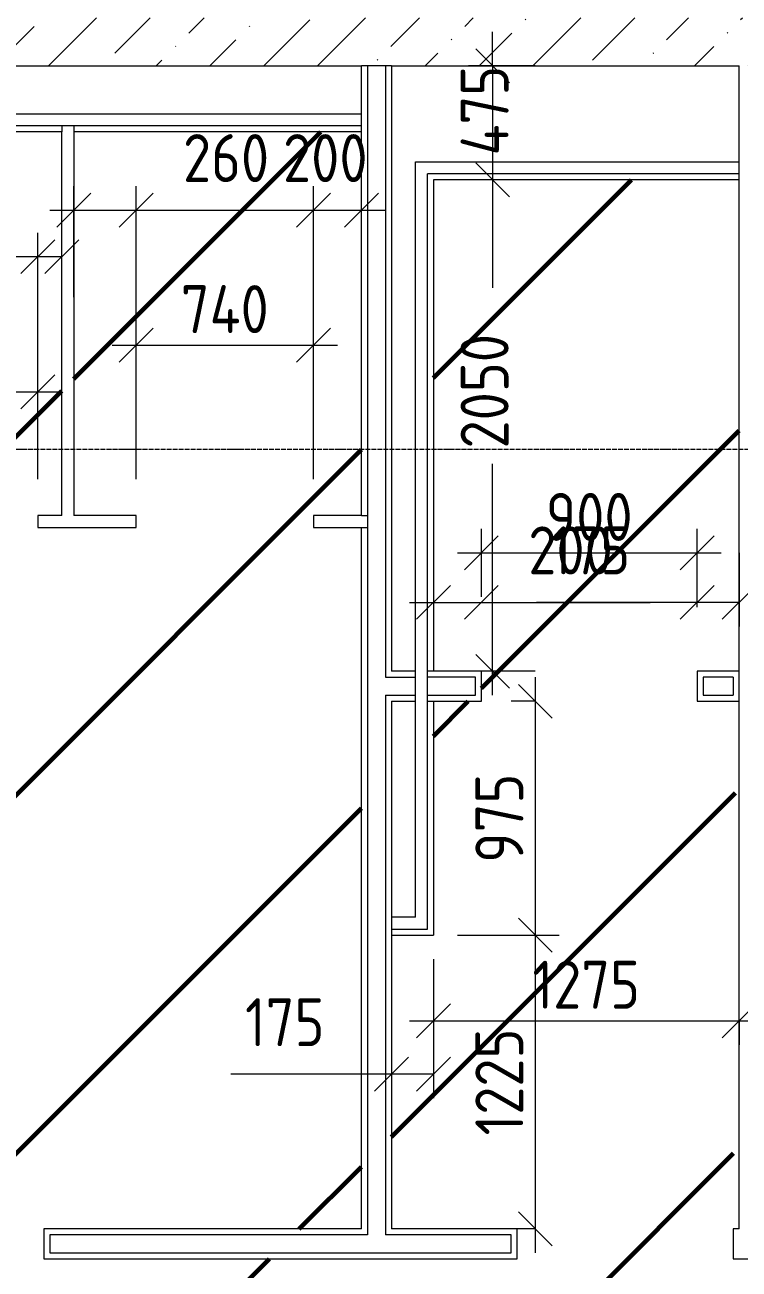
# Model space of a CAD drawing. Header units: millimetres. Extents: x -56773 to 323062, y -262288 to 76460.
# Drawn here: x -18494 to -15516, y -144611 to -139422 of the extents above; entities that cross this region are included whole.
import ezdxf

# ---------------------------------------------------------------- set-up
doc = ezdxf.new("R2010")
doc.units = ezdxf.units.MM
doc.linetypes.add('ADSK_Линия сетки', pattern=[25, 20, -2.5, 0, -2.5])
for name, color, linetype, lineweight in [('1.1)Стяжка керамзит  2 этаж', 5, 'Continuous', 60), ('Оси', 7, 'Continuous', 9), ('Размеры', 7, 'Continuous', 9), ('Стены внутренние', 7, 'Continuous', 18), ('Стены наружные', 7, 'Continuous', 18), ('Стены штриховка', 7, 'Continuous', 9)]:
    doc.layers.add(name, color=color, linetype=linetype, lineweight=lineweight)
doc.styles.add('GOST Common_3', font='', dxfattribs={"width": 0.9, "height": 200})
doc.styles.get('GOST Common_3').set_extended_font_data('GOST Common')
doc.dimstyles.new('ADSK_Основной_2_0', dxfattribs={"dimscale": 304.8, "dimtxt": 201.142999, "dimasz": 0.463911, "dimexe": 0.328084, "dimexo": 0.328084, "dimgap": 0.164042, "dimtad": 1, "dimdec": 3, "dimrnd": 0.001, "dimdsep": 46, "dimtxsty": 'GOST Common_3', "dimblk1": 'OBLIQUE', "dimblk2": 'OBLIQUE', "dimsah": 1, "dimcen": 0.09, "dimdle": 0.328084, "dimazin": 2, "dimtfac": 1, "dimtdec": 4, "dimtix": 1, "dimtmove": 0, "dimatfit": 3, "dimfxl": 1, "dimtvp": 1, "dimtolj": 1, "dimtzin": 0, "dimlwd": 20, "dimlwe": 20, "dimarcsym": 2})
doc.dimstyles.new('ADSK_Основной_2_0_2', dxfattribs={"dimscale": 304.8, "dimtxt": 201.142999, "dimasz": 0.463911, "dimexe": 0.328084, "dimexo": 0.328084, "dimgap": 0.164042, "dimtad": 1, "dimdec": 3, "dimrnd": 0.001, "dimdsep": 46, "dimtxsty": 'GOST Common_3', "dimblk1": 'OBLIQUE', "dimblk2": 'OBLIQUE', "dimsah": 1, "dimcen": 0.09, "dimdle": 0.328084, "dimazin": 2, "dimtfac": 1, "dimtdec": 4, "dimtix": 1, "dimtmove": 0, "dimatfit": 3, "dimfxl": 1, "dimtvp": 1, "dimtolj": 1, "dimtzin": 0, "dimlwd": 20, "dimlwe": 20, "dimarcsym": 2})

# ---------------------------------------------------------------- blocks, each defined once
blk = doc.blocks.new('_Oblique')
at = {"color": 0, "linetype": 'ByBlock', "lineweight": -2}
blk.add_line((-0.5, -0.5), (0.5, 0.5), dxfattribs=at)
blk = doc.blocks.new('*D5576')
at = {"layer": 'Defpoints', "color": 0, "transparency": 16777216}
for p in [(-18440.6, -140951.8), (-19180.6, -141415.8), (-18440.6, -141415.8)]:
    blk.add_point(p, dxfattribs=at)
at = {"layer": 'Размеры', "color": 0, "lineweight": 20, "transparency": 16777216}
for p, q in [((-19180.6, -141315.8), (-19180.6, -140851.8)), ((-18440.6, -141315.8), (-18440.6, -140851.8)), ((-19280.6, -140951.8), (-18340.6, -140951.8))]:
    blk.add_line(p, q, dxfattribs=at)
at = {"layer": 'Размеры', "color": 0, "lineweight": 20, "transparency": 16777216, "xscale": 141.4, "yscale": 141.4, "zscale": 141.4, "rotation": 180}
blk.add_blockref('_Oblique', (-19180.6, -140951.8), dxfattribs=at)
at = {"layer": 'Размеры', "color": 0, "lineweight": 20, "transparency": 16777216, "xscale": 141.4, "yscale": 141.4, "zscale": 141.4}
blk.add_blockref('_Oblique', (-18440.6, -140951.8), dxfattribs=at)
at = {"layer": 'Размеры', "color": 0, "lineweight": 9, "transparency": 16777216, "insert": (-18810.6, -140801.8), "char_height": 200, "width": 474.561, "attachment_point": 5, "style": 'GOST Common_3'}
blk.add_mtext('\\A1;740', dxfattribs=at)
blk = doc.blocks.new('*D5577')
at = {"layer": 'Defpoints', "color": 0, "transparency": 16777216}
for p in [(-18340.6, -140388.7), (-18340.6, -140851.8), (-18440.6, -141415.8)]:
    blk.add_point(p, dxfattribs=at)
at = {"layer": 'Размеры', "color": 0, "lineweight": 20, "transparency": 16777216}
for p, q in [((-18440.6, -141315.8), (-18440.6, -140288.7)), ((-18340.6, -140751.8), (-18340.6, -140288.7)), ((-18440.6, -140388.7), (-19110.6, -140388.7)), ((-18340.6, -140388.7), (-18540.6, -140388.7))]:
    blk.add_line(p, q, dxfattribs=at)
at = {"layer": 'Размеры', "color": 0, "lineweight": 20, "transparency": 16777216, "xscale": 141.4, "yscale": 141.4, "zscale": 141.4, "rotation": 180}
blk.add_blockref('_Oblique', (-18440.6, -140388.7), dxfattribs=at)
at = {"layer": 'Размеры', "color": 0, "lineweight": 20, "transparency": 16777216, "xscale": 141.4, "yscale": 141.4, "zscale": 141.4}
blk.add_blockref('_Oblique', (-18340.6, -140388.7), dxfattribs=at)
at = {"layer": 'Размеры', "color": 0, "lineweight": 9, "transparency": 16777216, "insert": (-19050.9, -140072.1), "char_height": 200, "width": 409.104, "attachment_point": 1, "line_spacing_factor": 1.022761, "style": 'GOST Common_3'}
blk.add_mtext('\\A1;100', dxfattribs=at)
blk = doc.blocks.new('*D5578')
at = {"layer": 'Defpoints', "color": 0, "transparency": 16777216}
for p in [(-18030.6, -140194.3), (-18290.6, -140657.3), (-18030.6, -141415.8)]:
    blk.add_point(p, dxfattribs=at)
at = {"layer": 'Размеры', "color": 0, "lineweight": 20, "transparency": 16777216}
for p, q in [((-18290.6, -140557.3), (-18290.6, -140094.3)), ((-18030.6, -141315.8), (-18030.6, -140094.3)), ((-18390.6, -140194.3), (-18030.6, -140194.3)), ((-18030.6, -140194.3), (-17326.4, -140194.3))]:
    blk.add_line(p, q, dxfattribs=at)
at = {"layer": 'Размеры', "color": 0, "lineweight": 20, "transparency": 16777216, "xscale": 141.4, "yscale": 141.4, "zscale": 141.4, "rotation": 180}
blk.add_blockref('_Oblique', (-18290.6, -140194.3), dxfattribs=at)
at = {"layer": 'Размеры', "color": 0, "lineweight": 20, "transparency": 16777216, "xscale": 141.4, "yscale": 141.4, "zscale": 141.4}
blk.add_blockref('_Oblique', (-18030.6, -140194.3), dxfattribs=at)
at = {"layer": 'Размеры', "color": 0, "lineweight": 9, "transparency": 16777216, "insert": (-17834.9, -139877.6), "char_height": 200, "width": 454.106, "attachment_point": 1, "line_spacing_factor": 1.022761, "style": 'GOST Common_3'}
blk.add_mtext('\\A1;260', dxfattribs=at)
blk = doc.blocks.new('*D5579')
at = {"layer": 'Defpoints', "color": 0, "transparency": 16777216}
for p in [(-17290.6, -140757.3), (-18030.6, -141415.8), (-17290.6, -141415.8)]:
    blk.add_point(p, dxfattribs=at)
at = {"layer": 'Размеры', "color": 0, "lineweight": 20, "transparency": 16777216}
for p, q in [((-18030.6, -141315.8), (-18030.6, -140657.3)), ((-17290.6, -141315.8), (-17290.6, -140657.3)), ((-18130.6, -140757.3), (-17190.6, -140757.3))]:
    blk.add_line(p, q, dxfattribs=at)
at = {"layer": 'Размеры', "color": 0, "lineweight": 20, "transparency": 16777216, "xscale": 141.4, "yscale": 141.4, "zscale": 141.4, "rotation": 180}
blk.add_blockref('_Oblique', (-18030.6, -140757.3), dxfattribs=at)
at = {"layer": 'Размеры', "color": 0, "lineweight": 20, "transparency": 16777216, "xscale": 141.4, "yscale": 141.4, "zscale": 141.4}
blk.add_blockref('_Oblique', (-17290.6, -140757.3), dxfattribs=at)
at = {"layer": 'Размеры', "color": 0, "lineweight": 9, "transparency": 16777216, "insert": (-17660.6, -140607.3), "char_height": 200, "width": 474.561, "attachment_point": 5, "style": 'GOST Common_3'}
blk.add_mtext('\\A1;740', dxfattribs=at)
blk = doc.blocks.new('*D5580')
at = {"layer": 'Defpoints', "color": 0, "transparency": 16777216}
for p in [(-17090.6, -140194.3), (-17090.6, -140657.3), (-17290.6, -141415.8)]:
    blk.add_point(p, dxfattribs=at)
at = {"layer": 'Размеры', "color": 0, "lineweight": 20, "transparency": 16777216}
for p, q in [((-17290.6, -141315.8), (-17290.6, -140094.3)), ((-17090.6, -140557.3), (-17090.6, -140094.3)), ((-17390.6, -140194.3), (-16990.6, -140194.3))]:
    blk.add_line(p, q, dxfattribs=at)
at = {"layer": 'Размеры', "color": 0, "lineweight": 20, "transparency": 16777216, "xscale": 141.4, "yscale": 141.4, "zscale": 141.4, "rotation": 180}
blk.add_blockref('_Oblique', (-17290.6, -140194.3), dxfattribs=at)
at = {"layer": 'Размеры', "color": 0, "lineweight": 20, "transparency": 16777216, "xscale": 141.4, "yscale": 141.4, "zscale": 141.4}
blk.add_blockref('_Oblique', (-17090.6, -140194.3), dxfattribs=at)
at = {"layer": 'Размеры', "color": 0, "lineweight": 9, "transparency": 16777216, "insert": (-17417.7, -139877.6), "char_height": 200, "width": 454.106, "attachment_point": 1, "line_spacing_factor": 1.022761, "style": 'GOST Common_3'}
blk.add_mtext('\\A1;200', dxfattribs=at)
blk = doc.blocks.new('*D5592')
at = {"layer": 'Defpoints', "color": 0, "transparency": 16777216}
for p in [(-16265.6, -142242.8), (-16790.6, -143217.8), (-16365.6, -143217.8)]:
    blk.add_point(p, dxfattribs=at)
at = {"layer": 'Размеры', "color": 0, "lineweight": 20, "transparency": 16777216}
for p, q in [((-16365.6, -142142.8), (-16365.6, -143317.8)), ((-16365.6, -142242.8), (-16465.6, -142242.8)), ((-16690.6, -143217.8), (-16265.6, -143217.8))]:
    blk.add_line(p, q, dxfattribs=at)
at = {"layer": 'Размеры', "color": 0, "lineweight": 20, "transparency": 16777216, "xscale": 141.4, "yscale": 141.4, "zscale": 141.4}
for p, rotation in [((-16365.6, -142242.8), 90), ((-16365.6, -143217.8), 270)]:
    blk.add_blockref('_Oblique', p, dxfattribs=dict(at, rotation=rotation))
at = {"layer": 'Размеры', "color": 0, "lineweight": 9, "transparency": 16777216, "insert": (-16515.6, -142730.3), "char_height": 200, "width": 454.106, "attachment_point": 5, "rotation": 90, "style": 'GOST Common_3'}
blk.add_mtext('\\A1;975', dxfattribs=at)
blk = doc.blocks.new('*D5593')
at = {"layer": 'Defpoints', "color": 0, "transparency": 16777216}
for p in [(-16790.6, -143217.8), (-16365.6, -144442.8), (-16265.6, -144442.8)]:
    blk.add_point(p, dxfattribs=at)
at = {"layer": 'Размеры', "color": 0, "lineweight": 20, "transparency": 16777216}
for p, q in [((-16365.6, -143117.8), (-16365.6, -144542.8)), ((-16690.6, -143217.8), (-16265.6, -143217.8)), ((-16365.6, -144442.8), (-16465.6, -144442.8))]:
    blk.add_line(p, q, dxfattribs=at)
at = {"layer": 'Размеры', "color": 0, "lineweight": 20, "transparency": 16777216, "xscale": 141.4, "yscale": 141.4, "zscale": 141.4}
for p, rotation in [((-16365.6, -143217.8), 90), ((-16365.6, -144442.8), 270)]:
    blk.add_blockref('_Oblique', p, dxfattribs=dict(at, rotation=rotation))
at = {"layer": 'Размеры', "color": 0, "lineweight": 9, "transparency": 16777216, "insert": (-16515.6, -143830.3), "char_height": 200, "width": 560.473, "attachment_point": 5, "rotation": 90, "style": 'GOST Common_3'}
blk.add_mtext('\\A1;1225', dxfattribs=at)
blk = doc.blocks.new('*D5594')
at = {"layer": 'Defpoints', "color": 0, "transparency": 16777216}
for p in [(-16265.6, -139592.8), (-16543.6, -140067.8), (-16265.6, -140067.8)]:
    blk.add_point(p, dxfattribs=at)
at = {"layer": 'Размеры', "color": 0, "lineweight": 20, "transparency": 16777216}
for p, q in [((-16543.6, -139592.8), (-16543.6, -139451.4)), ((-16365.6, -139592.8), (-16643.6, -139592.8)), ((-16543.6, -139592.8), (-16543.6, -140067.8)), ((-16365.6, -140067.8), (-16643.6, -140067.8)), ((-16543.6, -140067.8), (-16543.6, -140209.2))]:
    blk.add_line(p, q, dxfattribs=at)
at = {"layer": 'Размеры', "color": 0, "lineweight": 20, "transparency": 16777216, "xscale": 141.4, "yscale": 141.4, "zscale": 141.4}
for p, rotation in [((-16543.6, -139592.8), 270), ((-16543.6, -140067.8), 90)]:
    blk.add_blockref('_Oblique', p, dxfattribs=dict(at, rotation=rotation))
at = {"layer": 'Размеры', "color": 0, "lineweight": 9, "transparency": 16777216, "insert": (-16677, -139966.6), "char_height": 200, "width": 474.561, "attachment_point": 1, "rotation": 90, "line_spacing_factor": 1.022761, "style": 'GOST Common_3'}
blk.add_mtext('\\A1;475', dxfattribs=at)
blk = doc.blocks.new('*D5595')
at = {"layer": 'Defpoints', "color": 0, "transparency": 16777216}
for p in [(-16265.6, -140067.8), (-16543.6, -142117.8), (-16265.6, -142117.8)]:
    blk.add_point(p, dxfattribs=at)
at = {"layer": 'Размеры', "color": 0, "lineweight": 20, "transparency": 16777216}
for p, q in [((-16543.6, -139967.8), (-16543.6, -140518.7)), ((-16365.6, -140067.8), (-16643.6, -140067.8)), ((-16543.6, -142217.8), (-16543.6, -141253)), ((-16365.6, -142117.8), (-16643.6, -142117.8))]:
    blk.add_line(p, q, dxfattribs=at)
at = {"layer": 'Размеры', "color": 0, "lineweight": 20, "transparency": 16777216, "xscale": 141.4, "yscale": 141.4, "zscale": 141.4}
for p, rotation in [((-16543.6, -140067.8), 90), ((-16543.6, -142117.8), 270)]:
    blk.add_blockref('_Oblique', p, dxfattribs=dict(at, rotation=rotation))
at = {"layer": 'Размеры', "color": 0, "lineweight": 9, "transparency": 16777216, "insert": (-16677, -141188.6), "char_height": 200, "width": 605.475, "attachment_point": 1, "rotation": 90, "line_spacing_factor": 1.022761, "style": 'GOST Common_3'}
blk.add_mtext('\\A1;2050', dxfattribs=at)
blk = doc.blocks.new('*D5596')
at = {"layer": 'Defpoints', "color": 0, "transparency": 16777216}
for p in [(-16790.6, -143217.8), (-16965.6, -143474.8), (-16790.6, -143797.6)]:
    blk.add_point(p, dxfattribs=at)
at = {"layer": 'Размеры', "color": 0, "lineweight": 20, "transparency": 16777216}
for p, q in [((-16790.6, -143317.8), (-16790.6, -143897.6)), ((-16965.6, -143574.8), (-16965.6, -143897.6)), ((-16965.6, -143797.6), (-17635.6, -143797.6)), ((-16790.6, -143797.6), (-17065.6, -143797.6))]:
    blk.add_line(p, q, dxfattribs=at)
at = {"layer": 'Размеры', "color": 0, "lineweight": 20, "transparency": 16777216, "xscale": 141.4, "yscale": 141.4, "zscale": 141.4, "rotation": 180}
blk.add_blockref('_Oblique', (-16965.6, -143797.6), dxfattribs=at)
at = {"layer": 'Размеры', "color": 0, "lineweight": 20, "transparency": 16777216, "xscale": 141.4, "yscale": 141.4, "zscale": 141.4}
blk.add_blockref('_Oblique', (-16790.6, -143797.6), dxfattribs=at)
at = {"layer": 'Размеры', "color": 0, "lineweight": 9, "transparency": 16777216, "insert": (-17575.9, -143480.9), "char_height": 200, "width": 409.104, "attachment_point": 1, "line_spacing_factor": 1.022761, "style": 'GOST Common_3'}
blk.add_mtext('\\A1;175', dxfattribs=at)
blk = doc.blocks.new('*D5597')
at = {"layer": 'Defpoints', "color": 0, "transparency": 16777216}
for p in [(-16790.6, -143217.8), (-15515.6, -143474.8), (-15515.6, -143574.8)]:
    blk.add_point(p, dxfattribs=at)
at = {"layer": 'Размеры', "color": 0, "lineweight": 20, "transparency": 16777216}
for p, q in [((-16790.6, -143317.8), (-16790.6, -143674.8)), ((-16890.6, -143574.8), (-15415.6, -143574.8)), ((-15515.6, -143574.8), (-15515.6, -143674.8))]:
    blk.add_line(p, q, dxfattribs=at)
at = {"layer": 'Размеры', "color": 0, "lineweight": 20, "transparency": 16777216, "xscale": 141.4, "yscale": 141.4, "zscale": 141.4, "rotation": 180}
blk.add_blockref('_Oblique', (-16790.6, -143574.8), dxfattribs=at)
at = {"layer": 'Размеры', "color": 0, "lineweight": 20, "transparency": 16777216, "xscale": 141.4, "yscale": 141.4, "zscale": 141.4}
blk.add_blockref('_Oblique', (-15515.6, -143574.8), dxfattribs=at)
at = {"layer": 'Размеры', "color": 0, "lineweight": 9, "transparency": 16777216, "insert": (-16153.1, -143424.8), "char_height": 200, "width": 560.473, "attachment_point": 5, "style": 'GOST Common_3'}
blk.add_mtext('\\A1;1275', dxfattribs=at)
blk = doc.blocks.new('*D5598')
at = {"layer": 'Defpoints', "color": 0, "transparency": 16777216}
for p in [(-16790.6, -141524), (-16590.6, -141830.2), (-16590.6, -141907.8)]:
    blk.add_point(p, dxfattribs=at)
at = {"layer": 'Размеры', "color": 0, "lineweight": 20, "transparency": 16777216}
for p, q in [((-16790.6, -141624), (-16790.6, -141930.2)), ((-16590.6, -141807.8), (-16590.6, -141730.2)), ((-16890.6, -141830.2), (-16590.6, -141830.2)), ((-16590.6, -141830.2), (-15886.4, -141830.2))]:
    blk.add_line(p, q, dxfattribs=at)
at = {"layer": 'Размеры', "color": 0, "lineweight": 20, "transparency": 16777216, "xscale": 141.4, "yscale": 141.4, "zscale": 141.4, "rotation": 180}
blk.add_blockref('_Oblique', (-16790.6, -141830.2), dxfattribs=at)
at = {"layer": 'Размеры', "color": 0, "lineweight": 20, "transparency": 16777216, "xscale": 141.4, "yscale": 141.4, "zscale": 141.4}
blk.add_blockref('_Oblique', (-16590.6, -141830.2), dxfattribs=at)
at = {"layer": 'Размеры', "color": 0, "lineweight": 9, "transparency": 16777216, "insert": (-16394.9, -141513.5), "char_height": 200, "width": 454.106, "attachment_point": 1, "line_spacing_factor": 1.022761, "style": 'GOST Common_3'}
blk.add_mtext('\\A1;200', dxfattribs=at)
blk = doc.blocks.new('*D5599')
at = {"layer": 'Defpoints', "color": 0, "transparency": 16777216}
for p in [(-15690.6, -141624), (-16590.6, -141907.8), (-15690.6, -141950.3)]:
    blk.add_point(p, dxfattribs=at)
at = {"layer": 'Размеры', "color": 0, "lineweight": 20, "transparency": 16777216}
for p, q in [((-16590.6, -141807.8), (-16590.6, -141524)), ((-15690.6, -141850.3), (-15690.6, -141524)), ((-16690.6, -141624), (-15590.6, -141624))]:
    blk.add_line(p, q, dxfattribs=at)
at = {"layer": 'Размеры', "color": 0, "lineweight": 20, "transparency": 16777216, "xscale": 141.4, "yscale": 141.4, "zscale": 141.4, "rotation": 180}
blk.add_blockref('_Oblique', (-16590.6, -141624), dxfattribs=at)
at = {"layer": 'Размеры', "color": 0, "lineweight": 20, "transparency": 16777216, "xscale": 141.4, "yscale": 141.4, "zscale": 141.4}
blk.add_blockref('_Oblique', (-15690.6, -141624), dxfattribs=at)
at = {"layer": 'Размеры', "color": 0, "lineweight": 9, "transparency": 16777216, "insert": (-16140.6, -141474), "char_height": 200, "width": 454.106, "attachment_point": 5, "style": 'GOST Common_3'}
blk.add_mtext('\\A1;900', dxfattribs=at)
blk = doc.blocks.new('*D5600')
at = {"layer": 'Defpoints', "color": 0, "transparency": 16777216}
for p in [(-15515.6, -141524), (-15515.6, -141830.2), (-15690.6, -141950.3)]:
    blk.add_point(p, dxfattribs=at)
at = {"layer": 'Размеры', "color": 0, "lineweight": 20, "transparency": 16777216}
for p, q in [((-15515.6, -141624), (-15515.6, -141930.2)), ((-15690.6, -141850.3), (-15690.6, -141730.2)), ((-15690.6, -141830.2), (-16360.6, -141830.2)), ((-15515.6, -141830.2), (-15790.6, -141830.2))]:
    blk.add_line(p, q, dxfattribs=at)
at = {"layer": 'Размеры', "color": 0, "lineweight": 20, "transparency": 16777216, "xscale": 141.4, "yscale": 141.4, "zscale": 141.4, "rotation": 180}
blk.add_blockref('_Oblique', (-15690.6, -141830.2), dxfattribs=at)
at = {"layer": 'Размеры', "color": 0, "lineweight": 20, "transparency": 16777216, "xscale": 141.4, "yscale": 141.4, "zscale": 141.4}
blk.add_blockref('_Oblique', (-15515.6, -141830.2), dxfattribs=at)
at = {"layer": 'Размеры', "color": 0, "lineweight": 9, "transparency": 16777216, "insert": (-16300.9, -141513.5), "char_height": 200, "width": 409.104, "attachment_point": 1, "line_spacing_factor": 1.022761, "style": 'GOST Common_3'}
blk.add_mtext('\\A1;175', dxfattribs=at)

msp = doc.modelspace()

# ---------------------------------------------------------------- hatches: boundary and pattern name
at = {"layer": '1.1)Стяжка керамзит  2 этаж', "transparency": 33554687}
h = msp.add_hatch(dxfattribs=at)
h.set_pattern_fill('ANSI31', color=5, scale=333)
h.paths.add_polyline_path([(-11060.9949, -137897.8439), (-15790.6385, -137897.8439), (-15790.6385, -138542.7816, -0.414213562), (-15740.6385, -138592.7816, -0.414213562), (-15790.6385, -138642.7816), (-15790.6385, -139392.7816), (-13090.6385, -139392.7816), (-13090.6385, -138467.7816), (-12890.6385, -138467.7816), (-12890.6385, -139592.7816), (-12890.6385, -139817.7816), (-13015.6385, -139817.7816), (-13015.6385, -139592.7816), (-15390.6385, -139592.7816), (-15390.6385, -141567.7816), (-13815.6385, -141567.7816), (-13815.6385, -140967.7816), (-13015.6385, -140967.7816), (-13015.6385, -140717.7816), (-12890.6385, -140717.7816), (-12890.6385, -144567.7816), (-13140.6385, -144567.7816), (-13140.6385, -144442.7816), (-13015.6385, -144442.7816), (-13015.6385, -141967.7816), (-15215.6385, -141967.7816), (-15215.6385, -144442.7816), (-14340.6385, -144442.7816), (-14340.6385, -144567.7816), (-15540.6385, -144567.7816), (-15540.6385, -144442.7816), (-15529.2983, -142242.7816), (-15690.6385, -142242.7816), (-15690.6385, -142117.7816), (-15515.6385, -142117.7816), (-15515.6385, -140067.7816), (-16790.6385, -140067.7816), (-16790.6385, -142117.7816), (-16590.6385, -142117.7816), (-16590.6385, -142242.7816), (-16790.6385, -142242.7816), (-16790.6385, -143217.7816), (-16965.6385, -143217.7816), (-16965.6385, -144442.7816), (-16440.6385, -144442.7816), (-16440.6385, -144567.7816), (-18415.6385, -144567.7816), (-18415.6385, -144442.7816), (-17090.6385, -144442.7816), (-17090.6385, -141517.7816), (-17290.6385, -141517.7816), (-17290.6385, -141467.7816), (-17090.6385, -141467.7816), (-17090.6385, -139867.7816), (-18290.6385, -139867.7816), (-18290.6385, -141467.7816), (-18030.6385, -141467.7816), (-18030.6385, -141517.7816), (-18440.6385, -141517.7816), (-18440.6385, -141467.7816), (-18340.6385, -141467.7816), (-18340.6385, -139867.7816), (-19540.6385, -139867.7816), (-19540.6385, -140992.7816), (-19390.6385, -140992.7816), (-19390.6385, -141392.7816), (-19540.6385, -141392.7816), (-19540.6385, -141467.7816), (-19180.6385, -141467.7816), (-19180.6385, -141517.7816), (-19540.6385, -141517.7816), (-19540.6385, -144442.7816), (-19315.6385, -144442.7816), (-19315.6385, -144567.7816), (-19540.6385, -144567.7816), (-19540.6385, -146967.7816), (-13015.6385, -146967.7816), (-13015.6385, -147720.3127), (-11060.9949, -147720.3127)])
at = {"layer": 'Стены наружные', "lineweight": 9}
h = msp.add_hatch(dxfattribs=at)
h.set_pattern_fill('FP_2', color=256, style=0, pattern_type=2)
h.set_pattern_definition([(45, (9.36, -150597.75), (84.1895, 308.696), [396.875, -79.375, 3.353, -76.022])])
h.paths.add_polyline_path([(-21290.6385, -139592.7816), (-13090.6385, -139592.7816), (-13090.6385, -139392.7816), (-21290.6385, -139392.7816)])

# ---------------------------------------------------------------- linework, layer by layer
at = {"layer": 'Оси', "linetype": 'ADSK_Линия сетки', "lineweight": 5}
msp.add_line((62587.9153, -141192.7816), (-25230.7352, -141192.7816), dxfattribs=at)
at = {"layer": 'Стены внутренние', "lineweight": 5}
for p, q in [((-17090.6385, -141467.7816), (-17090.6385, -139592.7816)), ((-16965.6385, -139592.7816), (-16965.6385, -142117.7816)), ((-15515.6385, -144442.7816), (-15515.6385, -139592.7816)), ((-19540.6385, -139792.7816), (-17090.6385, -139792.7816)), ((-18340.6385, -139867.7816), (-19540.6385, -139867.7816)), ((-18340.6385, -141467.7816), (-18340.6385, -139867.7816)), ((-18290.6385, -139867.7816), (-18290.6385, -141467.7816)), ((-17090.6385, -139867.7816), (-18290.6385, -139867.7816)), ((-16865.6385, -142117.7816), (-16865.6385, -139992.7816)), ((-16865.6385, -139992.7816), (-15515.6385, -139992.7816)), ((-16790.6385, -140067.7816), (-16790.6385, -142117.7816)), ((-15515.6385, -140067.7816), (-16790.6385, -140067.7816)), ((-18340.6385, -141467.7816), (-18440.6385, -141467.7816)), ((-18440.6385, -141467.7816), (-18440.6385, -141517.7816)), ((-18030.6385, -141467.7816), (-18290.6385, -141467.7816)), ((-18030.6385, -141517.7816), (-18030.6385, -141467.7816)), ((-17090.6385, -141467.7816), (-17290.6385, -141467.7816)), ((-17290.6385, -141467.7816), (-17290.6385, -141517.7816)), ((-18440.6385, -141517.7816), (-18030.6385, -141517.7816)), ((-17290.6385, -141517.7816), (-17090.6385, -141517.7816)), ((-17090.6385, -144442.7816), (-17090.6385, -141517.7816)), ((-16865.6385, -142117.7816), (-16965.6385, -142117.7816)), ((-16590.6385, -142117.7816), (-16790.6385, -142117.7816)), ((-16590.6385, -142242.7816), (-16590.6385, -142117.7816)), ((-15515.6385, -142117.7816), (-15690.6385, -142117.7816)), ((-15690.6385, -142117.7816), (-15690.6385, -142242.7816)), ((-16965.6385, -142242.7816), (-16965.6385, -144442.7816)), ((-16965.6385, -142242.7816), (-16865.6385, -142242.7816)), ((-16865.6385, -143142.7816), (-16865.6385, -142242.7816)), ((-16790.6385, -142242.7816), (-16590.6385, -142242.7816)), ((-16790.6385, -142242.7816), (-16790.6385, -143217.7816)), ((-15690.6385, -142242.7816), (-15515.6385, -142242.7816)), ((-16865.6385, -143142.7816), (-16965.6385, -143142.7816)), ((-16965.6385, -143217.7816), (-16790.6385, -143217.7816)), ((-17090.6385, -144442.7816), (-18415.6385, -144442.7816)), ((-18415.6385, -144442.7816), (-18415.6385, -144567.7816)), ((-16440.6385, -144442.7816), (-16965.6385, -144442.7816)), ((-16440.6385, -144567.7816), (-16440.6385, -144442.7816)), ((-15515.6385, -144442.7816), (-15540.6385, -144442.7816)), ((-15540.6385, -144442.7816), (-15540.6385, -144567.7816)), ((-18415.6385, -144567.7816), (-16440.6385, -144567.7816)), ((-15540.6385, -144567.7816), (-14340.6385, -144567.7816))]:
    msp.add_line(p, q, dxfattribs=at)
at = {"layer": 'Стены наружные', "lineweight": 9}
for p, q in [((-19540.6385, -139592.7816), (-17090.6385, -139592.7816)), ((-16965.6385, -139592.7816), (-15515.6385, -139592.7816))]:
    msp.add_line(p, q, dxfattribs=at)
at = {"layer": 'Стены штриховка', "lineweight": 9}
for p, q in [((-16965.6385, -139592.7816), (-17090.6385, -139592.7816)), ((-17065.6385, -139592.7816), (-17065.6385, -144467.7816)), ((-16990.6385, -139592.7816), (-16990.6385, -142142.7816)), ((-17090.6385, -139842.7816), (-19540.6385, -139842.7816)), ((-18340.6385, -139842.7816), (-18340.6385, -139867.7816)), ((-18290.6385, -139842.7816), (-18290.6385, -139867.7816)), ((-16815.6385, -143192.7816), (-16815.6385, -140042.7816)), ((-15515.6385, -140042.7816), (-16815.6385, -140042.7816)), ((-17090.6385, -141467.7816), (-17065.6385, -141467.7816)), ((-17090.6385, -141517.7816), (-17065.6385, -141517.7816)), ((-16990.6385, -142142.7816), (-16865.6385, -142142.7816)), ((-16865.6385, -142242.7816), (-16865.6385, -142117.7816)), ((-16790.6385, -142117.7816), (-16815.6385, -142117.7816)), ((-16615.6385, -142142.7816), (-16815.6385, -142142.7816)), ((-16615.6385, -142217.7816), (-16615.6385, -142142.7816)), ((-15665.6385, -142142.7816), (-15665.6385, -142217.7816)), ((-15540.6385, -142142.7816), (-15665.6385, -142142.7816)), ((-15540.6385, -142142.7816), (-15540.6385, -142217.7816)), ((-16990.6385, -142217.7816), (-16990.6385, -144467.7816)), ((-16990.6385, -142217.7816), (-16865.6385, -142217.7816)), ((-16815.6385, -142217.7816), (-16615.6385, -142217.7816)), ((-15665.6385, -142217.7816), (-15540.6385, -142217.7816)), ((-16815.6385, -142242.7816), (-16790.6385, -142242.7816)), ((-16965.6385, -143192.7816), (-16815.6385, -143192.7816)), ((-17065.6385, -144467.7816), (-18390.6385, -144467.7816)), ((-18390.6385, -144467.7816), (-18390.6385, -144542.7816)), ((-16465.6385, -144467.7816), (-16990.6385, -144467.7816)), ((-16465.6385, -144542.7816), (-16465.6385, -144467.7816)), ((-18390.6385, -144542.7816), (-16465.6385, -144542.7816))]:
    msp.add_line(p, q, dxfattribs=at)

# ---------------------------------------------------------------- dimensions: what is measured, and where the dimension line sits
at = {"layer": 'Размеры', "lineweight": 9}
for base, p1, p2, override, picture, middle in [((-16543.648, -140067.7816), (-16265.6307, -139592.7816), (-16265.6307, -140067.7816), {"dimpost": '<>', "dimfxl": 475}, '*D5594', (-16543.648, -139729.2838)), ((-16543.648, -142117.7816), (-16265.6307, -140067.7816), (-16265.6307, -142117.7816), {"dimpost": '<>', "dimfxl": 2050}, '*D5595', (-16543.648, -140885.8385))]:
    dim = msp.add_linear_dim(base=base, p1=p1, p2=p2, angle=90, dimstyle='ADSK_Основной_2_0', override=override, dxfattribs=at)
    dim.commit()
    dim.dimension.update_dxf_attribs({"geometry": picture, "text_midpoint": middle, "dimtype": 160, "text_rotation": 90})
for base, p1, p2, override, picture, middle in [((-18030.6385, -140194.2528), (-18290.6385, -140657.2892), (-18030.6385, -141415.7816), {"dimpost": '<>', "dimfxl": 801.817169}, '*D5578', (-17607.8099, -140194.2528)), ((-17090.6385, -140194.2528), (-17290.6385, -141415.7816), (-17090.6385, -140657.2892), {"dimpost": '<>', "dimfxl": 784.417474}, '*D5580', (-17190.6385, -140194.2528)), ((-18340.6385, -140388.7304), (-18440.6385, -141415.7816), (-18340.6385, -140851.7668), {"dimpost": '<>', "dimfxl": 572.811222}, '*D5577', (-18846.3242, -140388.7304)), ((-16590.6385, -141830.1551), (-16790.6385, -141524.0041), (-16590.6385, -141907.7816), {"dimpost": '<>', "dimfxl": 432.764552}, '*D5598', (-16167.8099, -141830.1551)), ((-15515.6385, -141830.1551), (-15690.6385, -141950.3029), (-15515.6385, -141524.0041), {"dimpost": '<>', "dimfxl": 460.820614}, '*D5600', (-16096.3242, -141830.1551)), ((-16790.6385, -143797.6077), (-16965.6385, -143474.8327), (-16790.6385, -143217.7816), {"dimpost": '<>', "dimfxl": 310.966685}, '*D5596', (-17371.3242, -143797.6077))]:
    dim = msp.add_linear_dim(base=base, p1=p1, p2=p2, dimstyle='ADSK_Основной_2_0', override=override, dxfattribs=at)
    dim.commit()
    dim.dimension.update_dxf_attribs({"geometry": picture, "text_midpoint": middle, "dimtype": 160})
for base, p1, p2, override, picture, middle in [((-17290.6385, -140757.2741), (-18030.6385, -141415.7816), (-17290.6385, -141415.7816), {"dimpost": '<>', "dimfxl": 740}, '*D5579', (-17660.6385, -140607.2741)), ((-18440.6385, -140951.7517), (-19180.6385, -141415.7816), (-18440.6385, -141415.7816), {"dimpost": '<>', "dimfxl": 740}, '*D5576', (-18810.6385, -140801.7517)), ((-15690.6385, -141623.989), (-16590.6385, -141907.7816), (-15690.6385, -141950.3029), {"dimpost": '<>', "dimfxl": 901.003918}, '*D5599', (-16140.6385, -141473.989)), ((-15515.6385, -143574.8176), (-16790.6385, -143217.7816), (-15515.6385, -143474.8327), {"dimpost": '<>', "dimfxl": 1300.653789}, '*D5597', (-16153.1385, -143424.8176))]:
    dim = msp.add_linear_dim(base=base, p1=p1, p2=p2, dimstyle='ADSK_Основной_2_0_2', override=override, dxfattribs=at)
    dim.commit()
    dim.dimension.update_dxf_attribs({"geometry": picture, "text_midpoint": middle})
for base, p1, p2, override, picture, middle in [((-16365.6156, -143217.7816), (-16265.6307, -142242.7816), (-16790.6385, -143217.7816), {"dimpost": '<>', "dimfxl": 1107.365412}, '*D5592', (-16515.6156, -142730.2816)), ((-16365.6156, -144442.7816), (-16790.6385, -143217.7816), (-16265.6307, -144442.7816), {"dimpost": '<>', "dimfxl": 1332.763353}, '*D5593', (-16515.6156, -143830.2816))]:
    dim = msp.add_linear_dim(base=base, p1=p1, p2=p2, angle=90, dimstyle='ADSK_Основной_2_0_2', override=override, dxfattribs=at)
    dim.commit()
    dim.dimension.update_dxf_attribs({"geometry": picture, "text_midpoint": middle})

doc.saveas('drawing.dxf')
